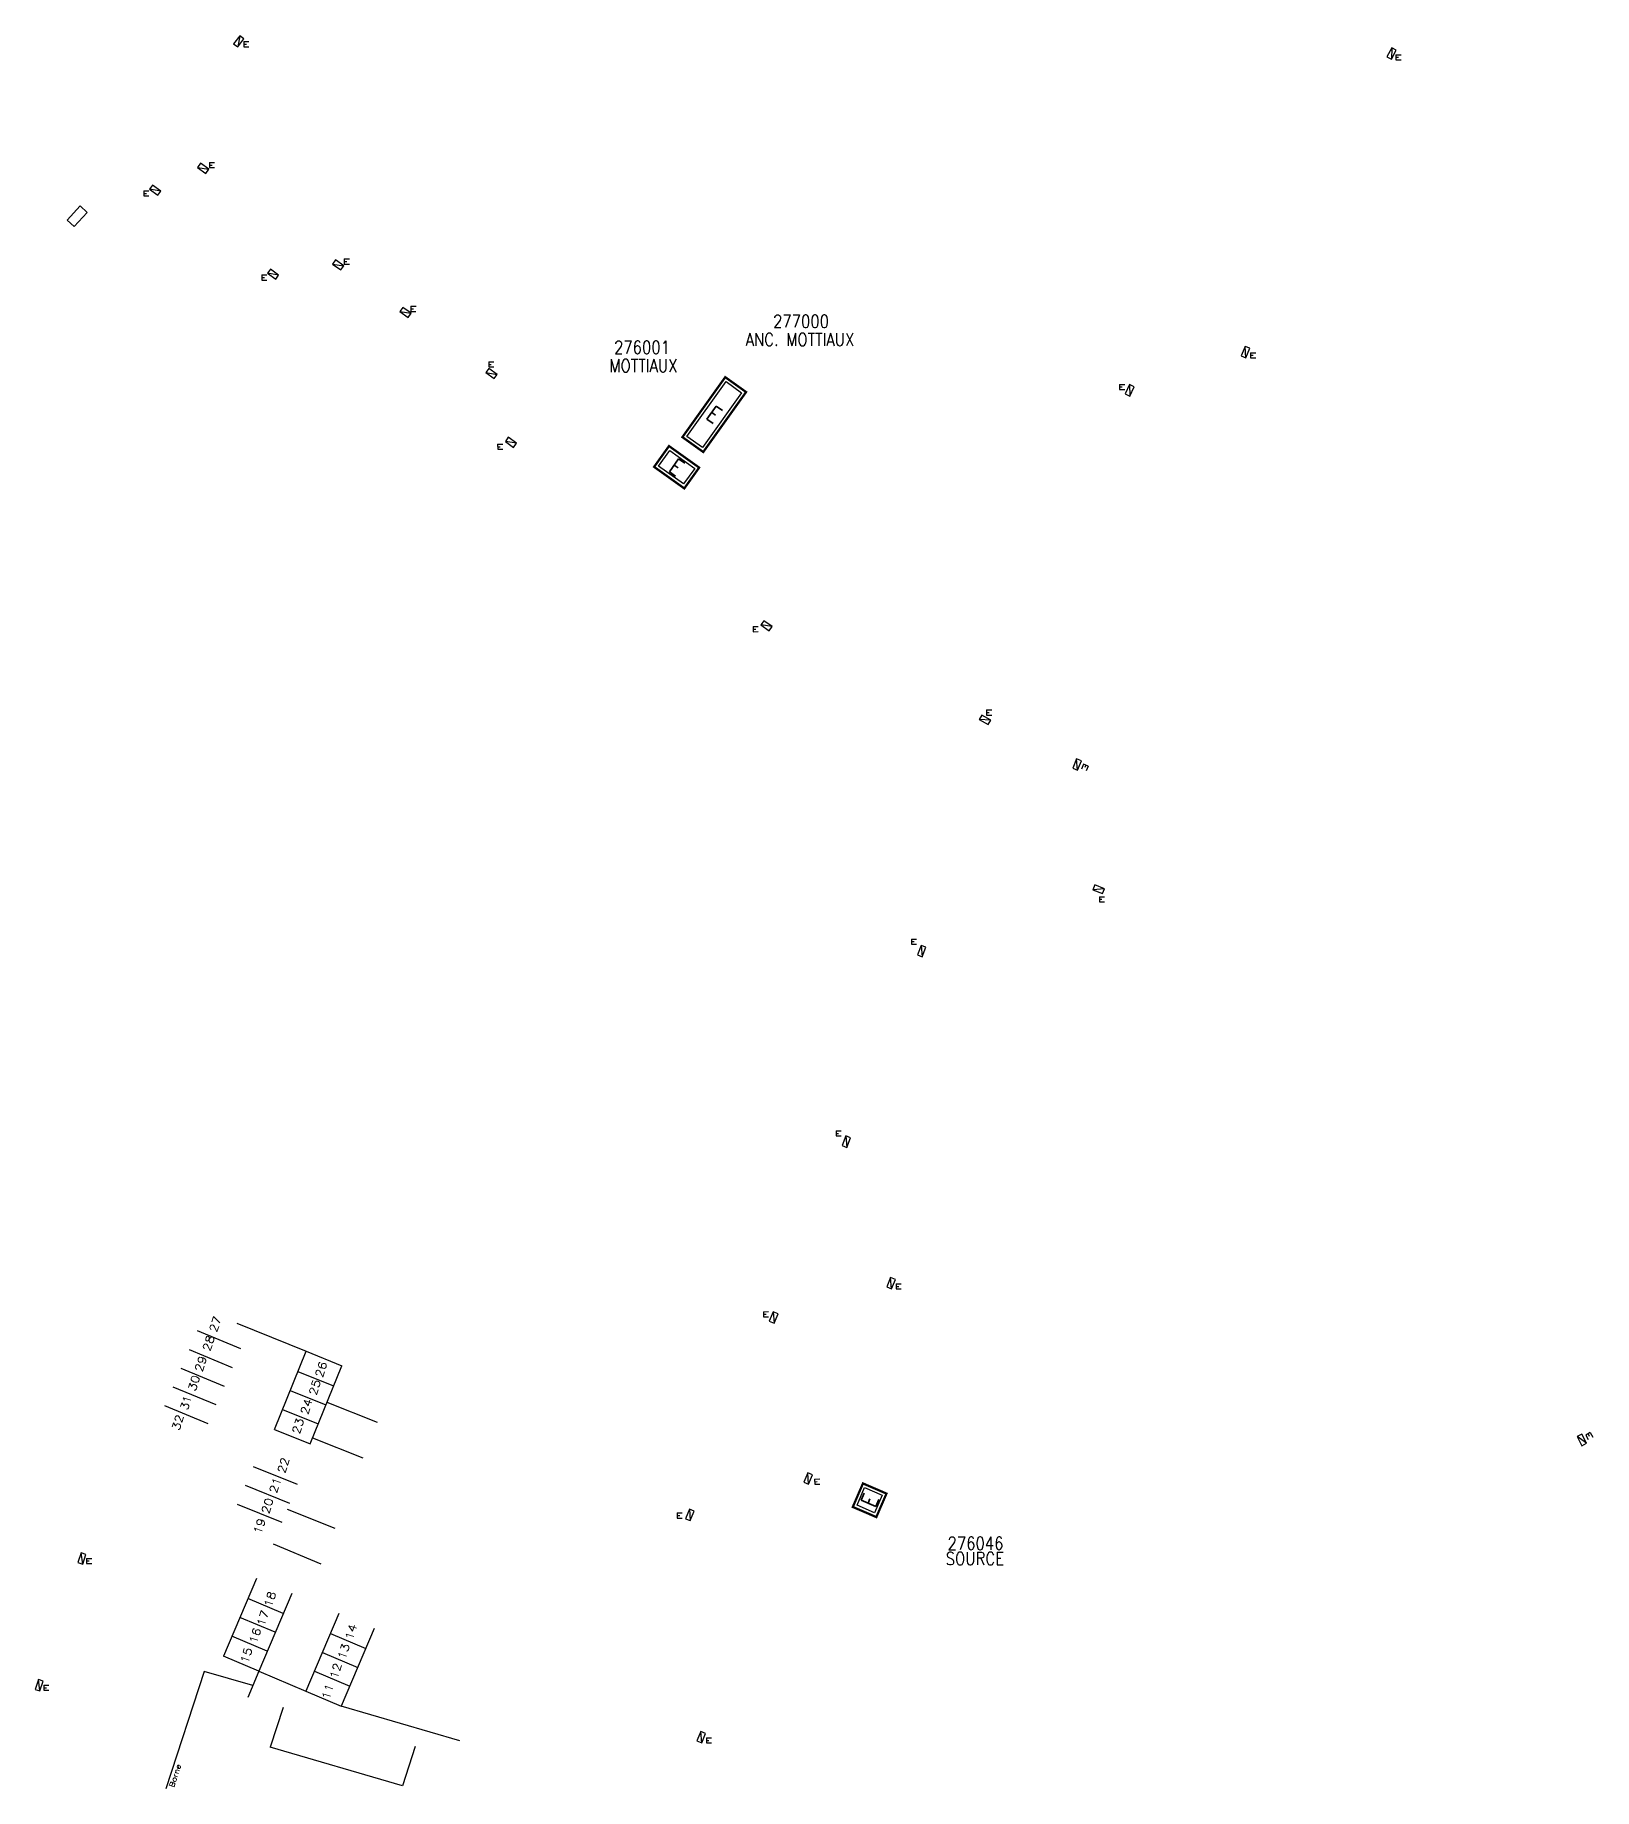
# Model space of a CAD drawing. Header units: millimetres. Extents: x 185009 to 186000, y 127000 to 127985.
# Drawn here: x 185453 to 185696.4, y 127000 to 127273.9 of the extents above; entities that cross this region are included whole.
import ezdxf
from ezdxf.enums import TextEntityAlignment as Align

# ---------------------------------------------------------------- set-up
doc = ezdxf.new("R2010")
doc.units = ezdxf.units.MM
doc.layers.get('0').update_dxf_attribs({"linetype": 'CONTINUOUS'})
for name, color, linetype in [('M_200', 7, 'CONTINUOUS'), ('O_200', 7, 'CONTINUOUS'), ('W0071', 7, 'CONTINUOUS'), ('W0100', 7, 'CONTINUOUS'), ('W0103', 7, 'CONTINUOUS'), ('W0336', 7, 'CONTINUOUS'), ('W0430', 7, 'CONTINUOUS'), ('W0991', 7, 'CONTINUOUS')]:
    doc.layers.add(name, color=color, linetype=linetype)
doc.styles.add('M_ROMANS', font='ROMANS.shx', dxfattribs={"width": 0.75})
doc.styles.add('ROMANS', font='ROMANS.SHX')
doc.styles.get("Standard").update_dxf_attribs({"font": 'romans.shx', "width": 0.85})

# ---------------------------------------------------------------- blocks, each defined once
blk = doc.blocks.new('*U68')
at = {"flags": 128}
for points in [[(0.8, 0.8), (-0.8, 0.8)], [(-0.8, 0.8), (-0.8, 0)], [(0.8, 0.8), (-0.8, 0)], [(-0.8, 0), (0.8, 0)], [(0.8, 0), (0.8, 0.8)], [(0.17, -0.29), (-0.54, -0.67)], [(-0.54, -0.67), (-0.16, -1.37)], [(-0.18, -0.48), (0, -0.83)], [(0.17, -0.29), (0.54, -1)]]:
    blk.add_lwpolyline(points, dxfattribs=at)
blk = doc.blocks.new('*U69')
at = {"flags": 128}
for points in [[(0.8, 0.8), (-0.8, 0.8)], [(-0.8, 0.8), (-0.8, 0)], [(0.8, 0.8), (-0.8, 0)], [(-0.8, 0), (0.8, 0)], [(-0.22, 1.18), (-0.52, 1.92)], [(-0.22, 1.18), (0.52, 1.48)], [(0.15, 1.33), (0, 1.7)], [(0.52, 1.48), (0.22, 2.22)], [(0.8, 0), (0.8, 0.8)]]:
    blk.add_lwpolyline(points, dxfattribs=at)
blk = doc.blocks.new('*U70')
at = {"flags": 128}
for points in [[(0.8, 0.8), (-0.8, 0.8)], [(-0.8, 0.8), (-0.8, 0)], [(0.8, 0.8), (-0.8, 0)], [(-0.8, 0), (0.8, 0)], [(0.2, 2.23), (-0.53, 1.9)], [(-0.53, 1.9), (-0.2, 1.17)], [(-0.16, 2.07), (0, 1.7)], [(0.2, 2.23), (0.53, 1.5)], [(0.8, 0), (0.8, 0.8)]]:
    blk.add_lwpolyline(points, dxfattribs=at)
blk = doc.blocks.new('*U76')
at = {"flags": 128}
for points in [[(0.8, 0.8), (-0.8, 0.8)], [(-0.8, 0.8), (-0.8, 0)], [(0.8, 0.8), (-0.8, 0)], [(-0.8, 0), (0.8, 0)], [(0.8, 0), (0.8, 0.8)], [(0.53, -0.65), (1.27, -0.35)], [(0.53, -0.65), (0.83, -1.39)], [(0.68, -1.02), (1.05, -0.87)], [(0.83, -1.39), (1.57, -1.09)]]:
    blk.add_lwpolyline(points, dxfattribs=at)
blk = doc.blocks.new('*U71')
at = {"flags": 128}
for points in [[(0.8, 0.8), (-0.8, 0.8)], [(-0.8, 0.8), (-0.8, 0)], [(0.8, 0.8), (-0.8, 0)], [(-0.8, 0), (0.8, 0)], [(1.17, 2.59), (0.43, 2.3)], [(0.43, 2.3), (0.72, 1.55)], [(0.8, 2.44), (0.95, 2.07)], [(0.8, 0), (0.8, 0.8)], [(1.17, 2.59), (1.46, 1.85)]]:
    blk.add_lwpolyline(points, dxfattribs=at)
blk = doc.blocks.new('*U72')
at = {"flags": 128}
for points in [[(0.8, 0.8), (-0.8, 0.8)], [(-0.8, 0.8), (-0.8, 0)], [(0.8, 0.8), (-0.8, 0)], [(-0.8, 0), (0.8, 0)], [(0.98, 2.52), (0.24, 2.22)], [(0.24, 2.22), (0.53, 1.48)], [(0.61, 2.37), (0.76, 2)], [(0.8, 0), (0.8, 0.8)], [(0.98, 2.52), (1.27, 1.77)]]:
    blk.add_lwpolyline(points, dxfattribs=at)
blk = doc.blocks.new('*U73')
at = {"flags": 128}
for points in [[(0.8, 0.8), (-0.8, 0.8)], [(-0.8, 0.8), (-0.8, 0)], [(0.8, 0.8), (-0.8, 0)], [(-0.8, 0), (0.8, 0)], [(0.2, 2.23), (-0.53, 1.9)], [(-0.53, 1.9), (-0.2, 1.17)], [(-0.16, 2.07), (0, 1.7)], [(0.2, 2.23), (0.53, 1.5)], [(0.8, 0), (0.8, 0.8)]]:
    blk.add_lwpolyline(points, dxfattribs=at)
blk = doc.blocks.new('*U75')
at = {"flags": 128}
for points in [[(-0.49, 2.36), (-1.23, 2.05)], [(-1.23, 2.05), (-0.92, 1.32)], [(-0.86, 2.21), (-0.7, 1.84)], [(0.8, 0.8), (-0.8, 0.8)], [(-0.8, 0.8), (-0.8, 0)], [(0.8, 0.8), (-0.8, 0)], [(-0.8, 0), (0.8, 0)], [(-0.49, 2.36), (-0.18, 1.63)], [(0.8, 0), (0.8, 0.8)]]:
    blk.add_lwpolyline(points, dxfattribs=at)
blk = doc.blocks.new('*U74')
at = {"flags": 128}
for points in [[(0.8, 0.8), (-0.8, 0.8)], [(-0.8, 0.8), (-0.8, 0)], [(0.8, 0.8), (-0.8, 0)], [(-0.8, 0), (0.8, 0)], [(-0.28, 1.36), (-0.62, 2.09)], [(-0.28, 1.36), (0.44, 1.69)], [(0.08, 1.53), (-0.09, 1.89)], [(0.44, 1.69), (0.11, 2.42)], [(0.8, 0), (0.8, 0.8)]]:
    blk.add_lwpolyline(points, dxfattribs=at)
blk = doc.blocks.new('*U96')
at = {"flags": 128}
for points in [[(0.8, 0.8), (-0.8, 0.8)], [(-0.8, 0.8), (-0.8, 0)], [(0.8, 0.8), (-0.8, 0)], [(-0.8, 0), (0.8, 0)], [(-0.25, 1.09), (-0.5, 1.85)], [(-0.25, 1.09), (0.51, 1.34)], [(0.13, 1.22), (0, 1.6)], [(0.51, 1.34), (0.25, 2.1)], [(0.8, 0), (0.8, 0.8)]]:
    blk.add_lwpolyline(points, dxfattribs=at)
blk = doc.blocks.new('T430')
at = {"flags": 128}
for points in [[(0.8, 0.8), (-0.8, 0.8)], [(-0.8, 0.8), (-0.8, 0)], [(0.8, 0.8), (-0.8, 0)], [(-0.8, 0), (0.8, 0)], [(-0.4, 2.1), (0.4, 2.1)], [(-0.4, 2.1), (-0.4, 1.3)], [(-0.4, 1.7), (0, 1.7)], [(-0.4, 1.3), (0.4, 1.3)], [(0.8, 0), (0.8, 0.8)]]:
    blk.add_lwpolyline(points, dxfattribs=at)
blk = doc.blocks.new('*U97')
at = {"flags": 128}
for points in [[(0.8, 0.8), (-0.8, 0.8)], [(-0.8, 0.8), (-0.8, 0)], [(0.8, 0.8), (-0.8, 0)], [(-0.8, 0), (0.8, 0)], [(-0.55, 1.85), (0.15, 2.25)], [(-0.55, 1.85), (-0.15, 1.15)], [(-0.35, 1.5), (0, 1.7)], [(-0.15, 1.15), (0.55, 1.55)], [(0.8, 0), (0.8, 0.8)]]:
    blk.add_lwpolyline(points, dxfattribs=at)
blk = doc.blocks.new('*U98')
at = {"layer": 'M_200', "color": 0, "linetype": 'Continuous', "const_width": 0.35, "flags": 128}
blk.add_lwpolyline([(-4, 4), (0, 4), (0, 0), (-4, 0)], close=True, dxfattribs=at)
at = {"layer": 'M_200', "color": 0, "linetype": 'Continuous'}
blk.add_lwpolyline([(-3.5, 0.5), (-3.5, 3.5), (-0.5, 3.5), (-0.5, 0.5)], close=True, dxfattribs=at)
at = {"layer": 'M_200', "insert": (-2, 2), "char_height": 2.5, "width": 4, "attachment_point": 5, "rotation": 90.0091}
blk.add_mtext('E', dxfattribs=at)
at = {"layer": 'M_200', "color": 0, "linetype": 'Continuous', "width": 0.85}
for tag, p in [('NUM', (2, 17.06)), ('NOM', (2, 10.65))]:
    blk.add_attdef(tag, text='', height=4, dxfattribs=at).set_placement(p, align=Align.MIDDLE)
at = {"layer": 'M_200', "color": 0, "linetype": 'Continuous', "style": 'M_ROMANS', "width": 0.75, "flags": 3}
for tag, p in [('DEF_LEG', (1.87, -2.99)), ('DEF_COUP', (1.87, -5.49)), ('DEF_TYPE', (1.87, -7.99))]:
    blk.add_attdef(tag, text='', height=1.2, dxfattribs=at).set_placement(p, align=Align.MIDDLE)
blk = doc.blocks.new('*U136')
at = {"flags": 128}
for points in [[(0.8, 0.8), (-0.8, 0.8)], [(-0.8, 0.8), (-0.8, 0)], [(0.8, 0.8), (-0.8, 0)], [(-0.8, 0), (0.8, 0)], [(0.8, 0), (0.8, 0.8)], [(-1.38, -0.72), (-0.73, -0.26)], [(-1.38, -0.72), (-0.91, -1.37)], [(-1.14, -1.05), (-0.82, -0.81)], [(-0.91, -1.37), (-0.26, -0.91)]]:
    blk.add_lwpolyline(points, dxfattribs=at)
blk = doc.blocks.new('*U137')
at = {"flags": 128}
for points in [[(0.8, 0.8), (-0.8, 0.8)], [(-0.8, 0.8), (-0.8, 0)], [(0.8, 0.8), (-0.8, 0)], [(-0.8, 0), (0.8, 0)], [(0.8, 0), (0.8, 0.8)], [(-1.35, -0.73), (-0.7, -0.26)], [(-1.35, -0.73), (-0.89, -1.38)], [(-1.12, -1.05), (-0.79, -0.82)], [(-0.89, -1.38), (-0.24, -0.91)]]:
    blk.add_lwpolyline(points, dxfattribs=at)
blk = doc.blocks.new('*U138')
at = {"flags": 128}
for points in [[(0.8, 0.8), (-0.8, 0.8)], [(-0.8, 0.8), (-0.8, 0)], [(0.8, 0.8), (-0.8, 0)], [(-0.8, 0), (0.8, 0)], [(0.8, 0), (0.8, 0.8)], [(-1.53, -1.06), (-0.89, -0.58)], [(-1.53, -1.06), (-1.05, -1.7)], [(-1.29, -1.38), (-0.97, -1.14)], [(-1.05, -1.7), (-0.41, -1.23)]]:
    blk.add_lwpolyline(points, dxfattribs=at)
blk = doc.blocks.new('*U139')
at = {"layer": 'M_200', "color": 0, "linetype": 'Continuous', "const_width": 0.35, "flags": 128}
blk.add_lwpolyline([(5.79, 4), (5.79, 0), (0, 0), (0, 4)], close=True, dxfattribs=at)
at = {"layer": 'M_200', "color": 0, "linetype": 'Continuous'}
blk.add_lwpolyline([(0.5, 3.5), (5.29, 3.5), (5.29, 0.5), (0.5, 0.5)], close=True, dxfattribs=at)
at = {"layer": 'M_200', "insert": (2.89, 2), "char_height": 2.5, "width": 5.7889, "attachment_point": 5}
blk.add_mtext('E', dxfattribs=at)
at = {"layer": 'M_200', "color": 0, "linetype": 'Continuous', "width": 0.85}
for tag, p in [('NUM', (2, 17.06)), ('NOM', (2, 10.65))]:
    blk.add_attdef(tag, text='', height=4, dxfattribs=at).set_placement(p, align=Align.MIDDLE)
at = {"layer": 'M_200', "color": 0, "linetype": 'Continuous', "style": 'M_ROMANS', "width": 0.75, "flags": 3}
for tag, p in [('DEF_LEG', (1.87, -2.99)), ('DEF_COUP', (1.87, -5.49)), ('DEF_TYPE', (1.87, -7.99))]:
    blk.add_attdef(tag, text='', height=1.2, dxfattribs=at).set_placement(p, align=Align.MIDDLE)
blk = doc.blocks.new('*U140')
at = {"flags": 128}
for points in [[(0.8, 0.8), (-0.8, 0.8)], [(-0.8, 0.8), (-0.8, 0)], [(0.8, 0.8), (-0.8, 0)], [(-0.8, 0), (0.8, 0)], [(0.8, 0), (0.8, 0.8)], [(-1.63, -0.92), (-0.97, -0.45)], [(-1.63, -0.92), (-1.16, -1.57)], [(-1.39, -1.24), (-1.07, -1.01)], [(-1.16, -1.57), (-0.51, -1.1)]]:
    blk.add_lwpolyline(points, dxfattribs=at)
blk = doc.blocks.new('*U141')
at = {"flags": 128}
for points in [[(0.8, 0.8), (-0.8, 0.8)], [(-0.8, 0.8), (-0.8, 0)], [(0.8, 0.8), (-0.8, 0)], [(-0.8, 0), (0.8, 0)], [(0.8, 0), (0.8, 0.8)], [(0.94, -0.18), (0.29, -0.65)], [(1.41, -0.83), (0.76, -1.3)], [(1.17, -0.51), (0.85, -0.74)], [(1.41, -0.83), (0.94, -0.18)]]:
    blk.add_lwpolyline(points, dxfattribs=at)
blk = doc.blocks.new('*U142')
at = {"flags": 128}
for points in [[(0.8, 0.8), (-0.8, 0.8)], [(-0.8, 0.8), (-0.8, 0)], [(0.8, 0.8), (-0.8, 0)], [(-0.8, 0), (0.8, 0)], [(0.8, 0), (0.8, 0.8)], [(-0.6, -0.2), (-1.26, -0.66)], [(-0.14, -0.86), (-0.8, -1.32)], [(-0.37, -0.53), (-0.7, -0.76)], [(-0.14, -0.86), (-0.6, -0.2)]]:
    blk.add_lwpolyline(points, dxfattribs=at)
blk = doc.blocks.new('*U143')
at = {"flags": 128}
for points in [[(0.8, 0.8), (-0.8, 0.8)], [(-0.8, 0.8), (-0.8, 0)], [(0.8, 0.8), (-0.8, 0)], [(-0.8, 0), (0.8, 0)], [(0.8, 0), (0.8, 0.8)], [(-0.7, -0.24), (-1.35, -0.7)], [(-0.24, -0.9), (-0.89, -1.36)], [(-0.47, -0.57), (-0.8, -0.8)], [(-0.24, -0.9), (-0.7, -0.24)]]:
    blk.add_lwpolyline(points, dxfattribs=at)
blk = doc.blocks.new('*U144')
at = {"flags": 128}
for points in [[(0.8, 0.8), (-0.8, 0.8)], [(-0.8, 0.8), (-0.8, 0)], [(0.8, 0.8), (-0.8, 0)], [(-0.8, 0), (0.8, 0)], [(0.8, 0), (0.8, 0.8)], [(0.44, -0.27), (-0.2, -0.75)], [(-0.2, -0.75), (0.28, -1.39)], [(0.12, -0.51), (0.36, -0.83)], [(0.44, -0.27), (0.92, -0.91)]]:
    blk.add_lwpolyline(points, dxfattribs=at)
blk = doc.blocks.new('*U145')
at = {"flags": 128}
for points in [[(0.8, 0.8), (-0.8, 0.8)], [(-0.8, 0.8), (-0.8, 0)], [(0.8, 0.8), (-0.8, 0)], [(-0.8, 0), (0.8, 0)], [(0.8, 0), (0.8, 0.8)], [(-0.74, -0.26), (-1.39, -0.73)], [(-0.28, -0.9), (-0.92, -1.37)], [(-0.51, -0.58), (-0.83, -0.81)], [(-0.28, -0.9), (-0.74, -0.26)]]:
    blk.add_lwpolyline(points, dxfattribs=at)
blk = doc.blocks.new('*U148')
at = {"layer": 'M_200', "color": 0, "linetype": 'Continuous', "const_width": 0.35, "flags": 128}
blk.add_lwpolyline([(4, 11.51), (4, 0), (0, 0), (0, 11.51)], close=True, dxfattribs=at)
at = {"layer": 'M_200', "color": 0, "linetype": 'Continuous'}
blk.add_lwpolyline([(0.5, 11.01), (3.5, 11.01), (3.5, 0.5), (0.5, 0.5)], close=True, dxfattribs=at)
at = {"layer": 'M_200', "insert": (2, 5.75), "char_height": 2.5, "width": 4, "attachment_point": 5}
blk.add_mtext('E', dxfattribs=at)
at = {"layer": 'M_200', "color": 0, "linetype": 'Continuous', "width": 0.85}
for tag, p in [('NUM', (2, 17.06)), ('NOM', (2, 10.65))]:
    blk.add_attdef(tag, text='', height=4, dxfattribs=at).set_placement(p, align=Align.MIDDLE)
at = {"layer": 'M_200', "color": 0, "linetype": 'Continuous', "style": 'M_ROMANS', "width": 0.75, "flags": 3}
for tag, p in [('DEF_LEG', (1.87, -2.99)), ('DEF_COUP', (1.87, -5.49)), ('DEF_TYPE', (1.87, -7.99))]:
    blk.add_attdef(tag, text='', height=1.2, dxfattribs=at).set_placement(p, align=Align.MIDDLE)
blk = doc.blocks.new('O_200_01')
at = {"flags": 128}
blk.add_lwpolyline([(-1.5, 0.75), (1.5, 0.75), (1.5, -0.75), (-1.5, -0.75), (-1.5, 0.75)], dxfattribs=at)
at = {"color": 0, "linetype": 'Continuous', "width": 0.75, "flags": 3}
for tag, p in [('DEF_LEG', (0.5, -5)), ('DEF_COUP', (0.5, -7.5)), ('DEF_TYPE', (0.5, -10))]:
    blk.add_attdef(tag, text='', height=1.2, dxfattribs=at).set_placement(p, align=Align.MIDDLE)

msp = doc.modelspace()

# ---------------------------------------------------------------- linework, layer by layer
at = {"layer": 'W0071', "color": 252, "linetype": 'ByBlock', "lineweight": -3}
for p, q in [((185484.52, 127072.75), (185495.31, 127068.36)), ((185498.56, 127060.41), (185506.41, 127057.29)), ((185496.32, 127054.85), (185504.19, 127051.72)), ((185492.34, 127043.69), (185499.82, 127040.71)), ((185490.19, 127038.3), (185497.61, 127035.14)), ((185487.92, 127018.39), (185495.28, 127015.26))]:
    msp.add_line(p, q, dxfattribs=at)
at = {"layer": 'W0100', "color": 252, "linetype": 'ByBlock', "lineweight": -3}
for p, q in [((185491.75, 127012.7), (185489.72, 127006.52)), ((185510.34, 127000.47), (185489.72, 127006.52)), ((185512.36, 127006.63), (185510.34, 127000.47))]:
    msp.add_line(p, q, dxfattribs=at)
at = {"layer": 'W0103', "color": 252, "linetype": 'ByBlock', "lineweight": -3}
for p, q in [((185478.32, 127071.58), (185485.06, 127068.78)), ((185477.04, 127068.65), (185483.78, 127065.85)), ((185490.37, 127056.13), (185495.31, 127068.36)), ((185495.31, 127068.36), (185500.87, 127066.11)), ((185475.76, 127065.72), (185482.5, 127062.92)), ((185494.04, 127065.21), (185499.6, 127062.96)), ((185495.93, 127053.89), (185500.87, 127066.11)), ((185474.48, 127062.79), (185481.24, 127060.02)), ((185492.84, 127062.24), (185498.4, 127060)), ((185473.2, 127059.87), (185479.95, 127057.06)), ((185491.65, 127059.28), (185497.2, 127057.04)), ((185490.37, 127056.13), (185495.93, 127053.89)), ((185487.06, 127050.37), (185493.9, 127047.6)), ((185485.82, 127047.43), (185492.71, 127044.63)), ((185484.56, 127044.47), (185491.53, 127041.66)), ((185487.56, 127032.87), (185482.41, 127020.73)), ((185491.75, 127027.4), (185486.23, 127029.74)), ((185493.08, 127030.53), (185487.92, 127018.39)), ((185490.5, 127024.46), (185484.98, 127026.8)), ((185500.44, 127027.4), (185495.28, 127015.26)), ((185489.25, 127021.51), (185483.73, 127023.86)), ((185499.11, 127024.28), (185504.63, 127021.93)), ((185505.95, 127025.06), (185500.8, 127012.92)), ((185487.92, 127018.39), (185482.41, 127020.73)), ((185497.86, 127021.33), (185503.38, 127018.99)), ((185496.61, 127018.39), (185502.13, 127016.05)), ((185495.28, 127015.26), (185500.8, 127012.92))]:
    msp.add_line(p, q, dxfattribs=at)
at = {"layer": 'W0336', "color": 252, "linetype": 'ByBlock', "lineweight": -3}
for p, q in [((185479.4, 127018.34), (185473.39, 127000)), ((185486.98, 127016.15), (185479.4, 127018.34)), ((185487.92, 127018.39), (185486.19, 127014.3)), ((185519.33, 127007.52), (185500.8, 127012.92))]:
    msp.add_line(p, q, dxfattribs=at)

# ---------------------------------------------------------------- block references
at = {"layer": 'M_200'}
ref = msp.add_blockref('*U148', (185554.07, 127211.15), dxfattribs=dict(at, rotation=324.4512978349483))
ref.add_attrib('NUM', '277000', dxfattribs={"color": 0, "linetype": 'Continuous', "height": 2, "width": 0.85}).set_placement((185572.59, 127229.25), align=Align.MIDDLE)
ref.add_attrib('NOM', 'ANC. MOTTIAUX', dxfattribs={"color": 0, "linetype": 'Continuous', "height": 2, "width": 0.85}).set_placement((185572.42, 127226.39), align=Align.MIDDLE)
ref = msp.add_blockref('*U139', (185549.65, 127206.5), dxfattribs=dict(at, rotation=324.4512978348188))
ref.add_attrib('NUM', '276001', dxfattribs={"color": 0, "linetype": 'Continuous', "height": 2, "width": 0.85}).set_placement((185547.76, 127225.18), align=Align.MIDDLE)
ref.add_attrib('NOM', 'MOTTIAUX', dxfattribs={"color": 0, "linetype": 'Continuous', "height": 2, "width": 0.85}).set_placement((185547.98, 127222.3), align=Align.MIDDLE)
ref = msp.add_blockref('*U98', (185584.35, 127042.46), dxfattribs=dict(at, rotation=336.6667648840157))
ref.add_attrib('NUM', '276046', dxfattribs={"color": 0, "linetype": 'Continuous', "height": 2, "width": 0.85}).set_placement((185599.83, 127038.36), align=Align.MIDDLE)
ref.add_attrib('NOM', 'SOURCE', dxfattribs={"color": 0, "linetype": 'Continuous', "height": 2, "width": 0.85}).set_placement((185599.74, 127035.98), align=Align.MIDDLE)
at = {"layer": 'O_200', "ltscale": 0.5, "rotation": 47.31723014161638}
msp.add_blockref('O_200_01', (185459.58, 127245.64), dxfattribs=at)
at = {"layer": 'W0430'}
for name, p, rotation in [('*U144', (185485.11, 127272.73), 53.2574146198148), ('*U68', (185665.15, 127270.87), 61.71610600188564), ('*U145', (185479.48, 127253.46), 144.1079890043849), ('*U136', (185471.51, 127249.4), 324.4172453144459), ('*U143', (185500.56, 127238.38), 144.8000770339572), ('*U137', (185489.91, 127236.28), 324.303356736854), ('*U142', (185511.06, 127230.96), 144.8912313808171), ('*U141', (185524.48, 127221.41), 144.206261592698), ('*U69', (185641.62, 127224.58), 247.7281938265106), ('*U70', (185624.28, 127218.29), 65.90778687307377), ('*U138', (185527.07, 127210.01), 324.2367939747634), ('*U140', (185566.97, 127181.36), 324.4645413691591), ('*U97', (185601.12, 127166.65), 330.0631058882789), ('T430', (185615.32, 127160.17), 247.6957638174046), ('*U76', (185618.92, 127140.16), 338.2979066367791), ('*U71', (185591.81, 127130.71), 68.48486494414261), ('*U72', (185580.04, 127100.95), 68.41081018258083), ('*U69', (185586.28, 127079.14), 247.7281938265106), ('*U73', (185568.69, 127073.48), 67.10544546337086), ('T430', (185694.16, 127054.32), 297.5872102928863), ('*U74', (185573.34, 127048.65), 247.2490884818459), ('*U75', (185555.61, 127042.64), 67.26638963675968), ('*U96', (185459.92, 127036.11), 251.6257231724277), ('*U96', (185453.25, 127016.31), 251.6257231724277), ('*U69', (185556.65, 127008.23), 247.3955967177032)]:
    msp.add_blockref(name, p, dxfattribs=dict(at, rotation=rotation))

# ---------------------------------------------------------------- texts
at = {"layer": 'W0991', "color": 252}
for s, width, p, p2 in [('27', 1.122772, (185481.34, 127071.23), (185482.1, 127073.58)), ('28', 1.122772, (185480.3, 127068.25), (185481.06, 127070.61)), ('29', 1.153961, (185479.08, 127065.03), (185479.84, 127067.38)), ('30', 1.122772, (185478.02, 127062.03), (185478.78, 127064.38)), ('26', 1.122772, (185497.86, 127064.16), (185498.62, 127066.51)), ('25', 1.122772, (185496.89, 127061.36), (185497.65, 127063.71)), ('24', 1.093226, (185495.58, 127058.34), (185496.34, 127060.7)), ('32', 1.122772, (185475.49, 127055.87), (185476.25, 127058.22)), ('23', 1.122772, (185494.26, 127055.32), (185495.02, 127057.68)), ('22', 1.122772, (185491.97, 127049.18), (185492.73, 127051.53)), ('21', 1.340083, (185490.7, 127046.06), (185491.46, 127048.41)), ('20', 1.122772, (185489.48, 127042.85), (185490.24, 127045.21)), ('19', 1.153961, (185488.26, 127039.68), (185489.02, 127042.03)), ('18', 1.122772, (185489.89, 127028.24), (185490.65, 127030.6)), ('17', 1.122772, (185488.78, 127025.3), (185489.54, 127027.66)), ('16', 1.122772, (185487.57, 127022.57), (185488.33, 127024.92)), ('14', 1.093226, (185502.53, 127023.16), (185503.29, 127025.51)), ('15', 1.122772, (185486.19, 127019.48), (185486.95, 127021.84)), ('13', 1.122772, (185501.41, 127020.11), (185502.17, 127022.46)), ('12', 1.122772, (185500.15, 127017.08), (185500.9, 127019.43)), ('11', 1.340083, (185498.89, 127013.83), (185499.65, 127016.18))]:
    msp.add_text(s, height=1.25, rotation=72.1312, dxfattribs=dict(at, width=width)).set_placement(p, p2, align=Align.FIT)
msp.add_text('31', height=1.25, rotation=73.1091, dxfattribs=at).set_placement((185476.84, 127059.11))
at = {"layer": 'W0991', "color": 252, "linetype": 'ByBlock', "lineweight": -3, "style": 'ROMANS', "width": 1.126437}
msp.add_text('Borne', height=0.799, rotation=72.1312, dxfattribs=at).set_placement((185474.66, 127000.16), (185475.81, 127003.71), align=Align.FIT)

doc.saveas('drawing.dxf')
